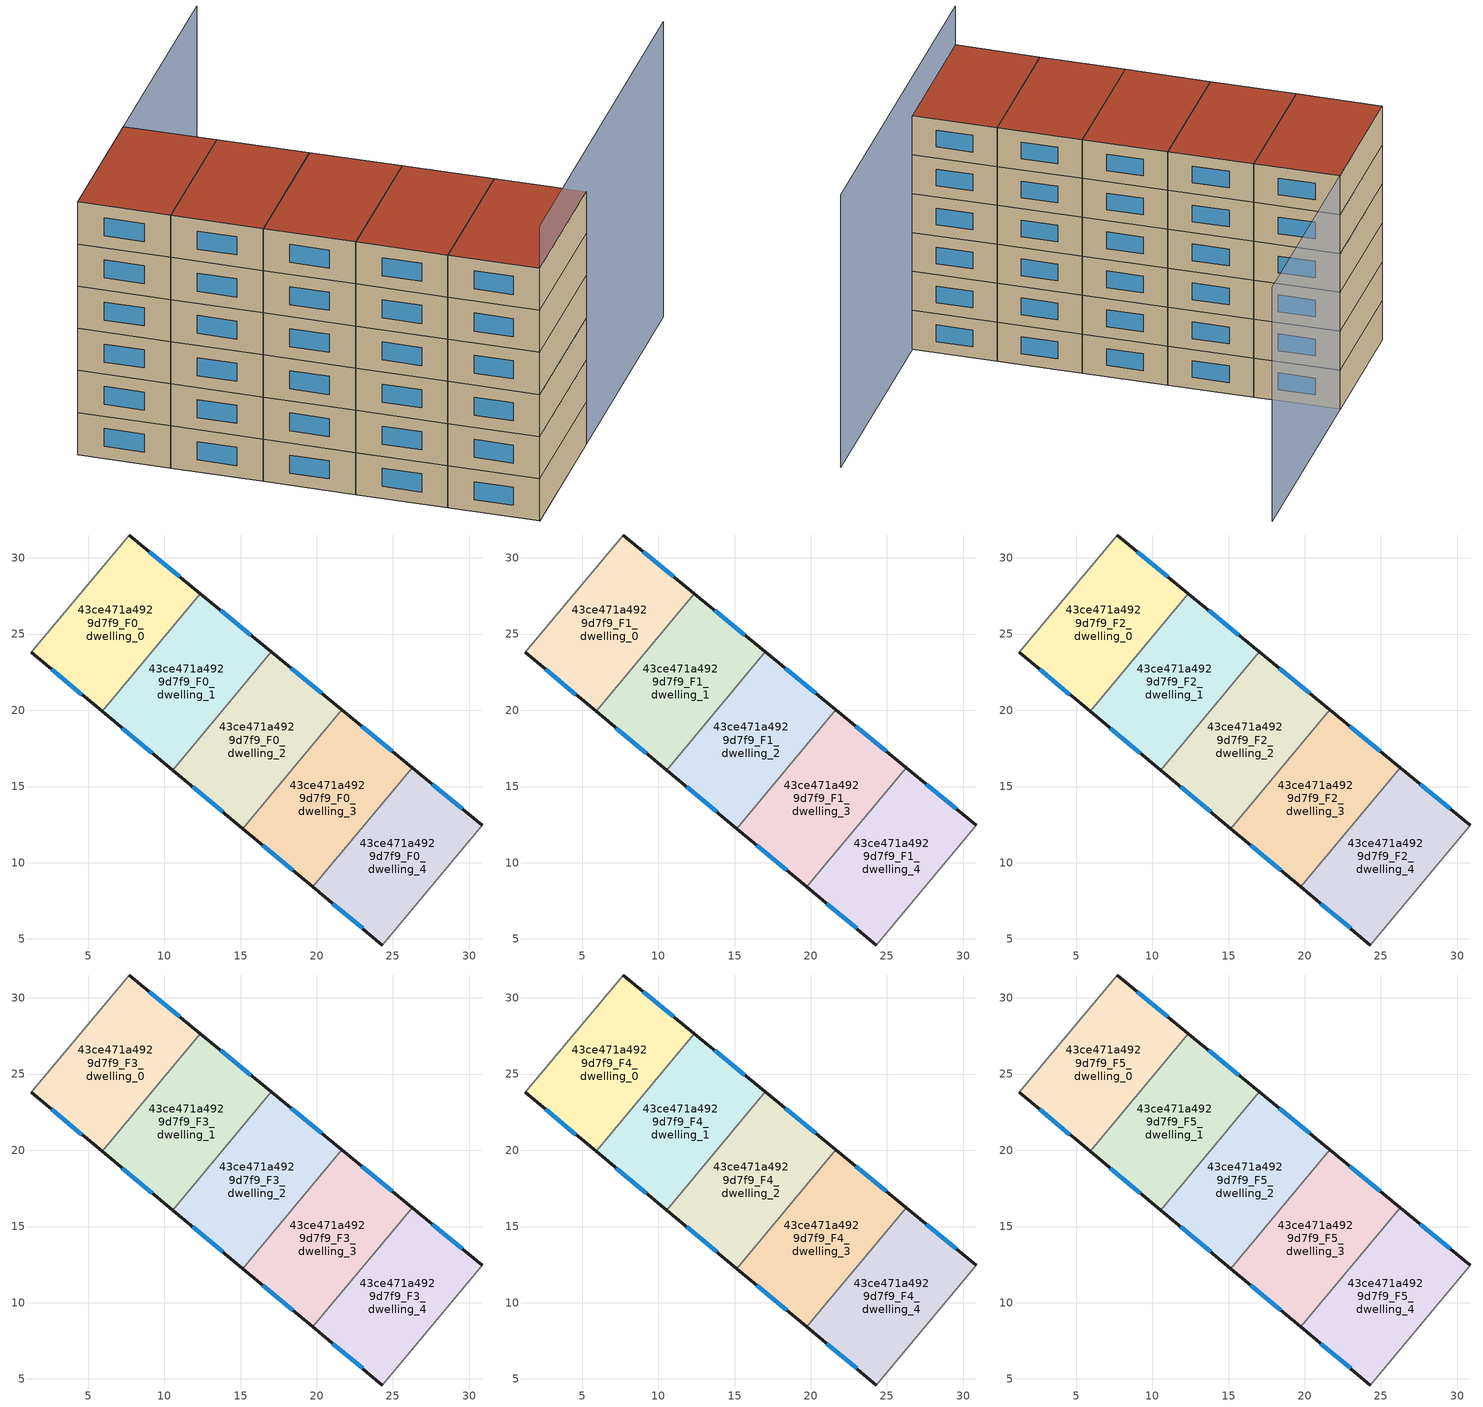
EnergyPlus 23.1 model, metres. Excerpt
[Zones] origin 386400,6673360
43ce471a4929d7f9_F0_dwelling_0
 floor ground (EU_floor_Construction): 12.36,27.66 5.91,19.92 1.27,23.79 7.69,31.5 z0
 wall outside (EU_wall_Construction): 12.36,27.66 7.69,31.5 / 1.27,23.79 5.91,19.92 z0:3
 wall adiabatic (EU_wall_Construction): 7.69,31.5 1.27,23.79 z0:3
 wall to 43ce471a4929d7f9_F0_dwelling_1 (EU_wall_Construction): 5.92,19.92 12.36,27.66 z0:3
 window (EU_Window_Construction): 11.03,28.76 9.02,30.4 / 2.6,22.69 4.59,21.03 z0.86:2.14
43ce471a4929d7f9_F0_dwelling_1
 floor ground (EU_floor_Construction): 17.01,23.84 10.54,16.07 5.91,19.92 12.36,27.66 z0
 wall outside (EU_wall_Construction): 17.01,23.84 12.36,27.66 / 5.91,19.92 10.54,16.07 z0:3
 wall to 43ce471a4929d7f9_F0_dwelling_2 (EU_wall_Construction): 10.54,16.07 17.01,23.84 z0:3
 window (EU_Window_Construction): 15.68,24.93 13.69,26.57 / 7.24,18.82 9.22,17.17 z0.86:2.14
43ce471a4929d7f9_F0_dwelling_2
 floor ground (EU_floor_Construction): 21.64,20.03 15.15,12.23 10.54,16.07 17.01,23.84 z0
 wall outside (EU_wall_Construction): 21.64,20.03 17.01,23.84 / 10.54,16.07 15.15,12.23 z0:3
 wall to 43ce471a4929d7f9_F0_dwelling_3 (EU_wall_Construction): 15.15,12.23 21.64,20.03 z0:3
 window (EU_Window_Construction): 20.32,21.12 18.33,22.75 / 11.86,14.97 13.83,13.33 z0.86:2.14
43ce471a4929d7f9_F0_dwelling_3
 floor ground (EU_floor_Construction): 26.26,16.24 19.74,8.41 15.15,12.23 21.64,20.03 z0
 wall outside (EU_wall_Construction): 26.26,16.24 21.64,20.03 / 15.15,12.23 19.74,8.41 z0:3
 wall to 43ce471a4929d7f9_F0_dwelling_4 (EU_wall_Construction): 19.74,8.41 26.26,16.24 z0:3
 window (EU_Window_Construction): 24.94,17.32 22.96,18.95 / 16.46,11.14 18.43,9.5 z0.86:2.14
43ce471a4929d7f9_F0_dwelling_4
 floor ground (EU_floor_Construction): 30.85,12.46 24.31,4.6 19.74,8.41 26.26,16.24 z0
 wall outside (EU_wall_Construction): 30.85,12.46 26.26,16.24 / 19.74,8.41 24.31,4.6 z0:3
 wall adiabatic (EU_wall_Construction): 24.31,4.6 30.85,12.46 z0:3
 window (EU_Window_Construction): 29.54,13.54 27.57,15.16 / 21.04,7.32 23,5.69 z0.86:2.14
43ce471a4929d7f9_F1_dwelling_0
 floor to 43ce471a4929d7f9_F0_dwelling_0 (EU_floor_Construction): 12.36,27.66 5.91,19.92 1.27,23.79 7.69,31.5 z3
 wall outside (EU_wall_Construction): 12.36,27.66 7.69,31.5 / 1.27,23.79 5.91,19.92 z3:6
 wall adiabatic (EU_wall_Construction): 7.69,31.5 1.27,23.79 z3:6
 wall to 43ce471a4929d7f9_F1_dwelling_1 (EU_wall_Construction): 5.92,19.92 12.36,27.66 z3:6
 window (EU_Window_Construction): 11.03,28.76 9.02,30.4 / 2.6,22.69 4.59,21.03 z3.86:5.14
43ce471a4929d7f9_F1_dwelling_1
 floor to 43ce471a4929d7f9_F0_dwelling_1 (EU_floor_Construction): 17.01,23.84 10.54,16.07 5.91,19.92 12.36,27.66 z3
 wall outside (EU_wall_Construction): 17.01,23.84 12.36,27.66 / 5.91,19.92 10.54,16.07 z3:6
 wall to 43ce471a4929d7f9_F1_dwelling_2 (EU_wall_Construction): 10.54,16.07 17.01,23.84 z3:6
 window (EU_Window_Construction): 15.68,24.93 13.69,26.57 / 7.24,18.82 9.22,17.17 z3.86:5.14
43ce471a4929d7f9_F1_dwelling_2
 floor to 43ce471a4929d7f9_F0_dwelling_2 (EU_floor_Construction): 21.64,20.03 15.15,12.23 10.54,16.07 17.01,23.84 z3
 wall outside (EU_wall_Construction): 21.64,20.03 17.01,23.84 / 10.54,16.07 15.15,12.23 z3:6
 wall to 43ce471a4929d7f9_F1_dwelling_3 (EU_wall_Construction): 15.15,12.23 21.64,20.03 z3:6
 window (EU_Window_Construction): 20.32,21.12 18.33,22.75 / 11.86,14.97 13.83,13.33 z3.86:5.14
43ce471a4929d7f9_F1_dwelling_3
 floor to 43ce471a4929d7f9_F0_dwelling_3 (EU_floor_Construction): 26.26,16.24 19.74,8.41 15.15,12.23 21.64,20.03 z3
 wall outside (EU_wall_Construction): 26.26,16.24 21.64,20.03 / 15.15,12.23 19.74,8.41 z3:6
 wall to 43ce471a4929d7f9_F1_dwelling_4 (EU_wall_Construction): 19.74,8.41 26.26,16.24 z3:6
 window (EU_Window_Construction): 24.94,17.32 22.96,18.95 / 16.46,11.14 18.43,9.5 z3.86:5.14
43ce471a4929d7f9_F1_dwelling_4
 floor to 43ce471a4929d7f9_F0_dwelling_4 (EU_floor_Construction): 30.85,12.46 24.31,4.6 19.74,8.41 26.26,16.24 z3
 wall outside (EU_wall_Construction): 30.85,12.46 26.26,16.24 / 19.74,8.41 24.31,4.6 z3:6
 wall adiabatic (EU_wall_Construction): 24.31,4.6 30.85,12.46 z3:6
 window (EU_Window_Construction): 29.54,13.54 27.57,15.16 / 21.04,7.32 23,5.69 z3.86:5.14
43ce471a4929d7f9_F2_dwelling_0
 floor to 43ce471a4929d7f9_F1_dwelling_0 (EU_floor_Construction): 12.36,27.66 5.91,19.92 1.27,23.79 7.69,31.5 z6
 wall outside (EU_wall_Construction): 12.36,27.66 7.69,31.5 / 1.27,23.79 5.91,19.92 z6:9
 wall adiabatic (EU_wall_Construction): 7.69,31.5 1.27,23.79 z6:9
 wall to 43ce471a4929d7f9_F2_dwelling_1 (EU_wall_Construction): 5.92,19.92 12.36,27.66 z6:9
 window (EU_Window_Construction): 11.03,28.76 9.02,30.4 / 2.6,22.69 4.59,21.03 z6.86:8.14
43ce471a4929d7f9_F2_dwelling_1
 floor to 43ce471a4929d7f9_F1_dwelling_1 (EU_floor_Construction): 17.01,23.84 10.54,16.07 5.91,19.92 12.36,27.66 z6
 wall outside (EU_wall_Construction): 17.01,23.84 12.36,27.66 / 5.91,19.92 10.54,16.07 z6:9
 wall to 43ce471a4929d7f9_F2_dwelling_2 (EU_wall_Construction): 10.54,16.07 17.01,23.84 z6:9
 window (EU_Window_Construction): 15.68,24.93 13.69,26.57 / 7.24,18.82 9.22,17.17 z6.86:8.14
43ce471a4929d7f9_F2_dwelling_2
 floor to 43ce471a4929d7f9_F1_dwelling_2 (EU_floor_Construction): 21.64,20.03 15.15,12.23 10.54,16.07 17.01,23.84 z6
 wall outside (EU_wall_Construction): 21.64,20.03 17.01,23.84 / 10.54,16.07 15.15,12.23 z6:9
 wall to 43ce471a4929d7f9_F2_dwelling_3 (EU_wall_Construction): 15.15,12.23 21.64,20.03 z6:9
 window (EU_Window_Construction): 20.32,21.12 18.33,22.75 / 11.86,14.97 13.83,13.33 z6.86:8.14
43ce471a4929d7f9_F2_dwelling_3
 floor to 43ce471a4929d7f9_F1_dwelling_3 (EU_floor_Construction): 26.26,16.24 19.74,8.41 15.15,12.23 21.64,20.03 z6
 wall outside (EU_wall_Construction): 26.26,16.24 21.64,20.03 / 15.15,12.23 19.74,8.41 z6:9
 wall to 43ce471a4929d7f9_F2_dwelling_4 (EU_wall_Construction): 19.74,8.41 26.26,16.24 z6:9
 window (EU_Window_Construction): 24.94,17.32 22.96,18.95 / 16.46,11.14 18.43,9.5 z6.86:8.14
43ce471a4929d7f9_F2_dwelling_4
 floor to 43ce471a4929d7f9_F1_dwelling_4 (EU_floor_Construction): 30.85,12.46 24.31,4.6 19.74,8.41 26.26,16.24 z6
 wall outside (EU_wall_Construction): 30.85,12.46 26.26,16.24 / 19.74,8.41 24.31,4.6 z6:9
 wall adiabatic (EU_wall_Construction): 24.31,4.6 30.85,12.46 z6:9
 window (EU_Window_Construction): 29.54,13.54 27.57,15.16 / 21.04,7.32 23,5.69 z6.86:8.14
43ce471a4929d7f9_F3_dwelling_0
 floor to 43ce471a4929d7f9_F2_dwelling_0 (EU_floor_Construction): 12.36,27.66 5.91,19.92 1.27,23.79 7.69,31.5 z9
 wall outside (EU_wall_Construction): 12.36,27.66 7.69,31.5 / 1.27,23.79 5.91,19.92 z9:12
 wall adiabatic (EU_wall_Construction): 7.69,31.5 1.27,23.79 z9:12
 wall to 43ce471a4929d7f9_F3_dwelling_1 (EU_wall_Construction): 5.92,19.92 12.36,27.66 z9:12
 window (EU_Window_Construction): 11.03,28.76 9.02,30.4 / 2.6,22.69 4.59,21.03 z9.86:11.14
43ce471a4929d7f9_F3_dwelling_1
 floor to 43ce471a4929d7f9_F2_dwelling_1 (EU_floor_Construction): 17.01,23.84 10.54,16.07 5.91,19.92 12.36,27.66 z9
 wall outside (EU_wall_Construction): 17.01,23.84 12.36,27.66 / 5.91,19.92 10.54,16.07 z9:12
 wall to 43ce471a4929d7f9_F3_dwelling_2 (EU_wall_Construction): 10.54,16.07 17.01,23.84 z9:12
 window (EU_Window_Construction): 15.68,24.93 13.69,26.57 / 7.24,18.82 9.22,17.17 z9.86:11.14
43ce471a4929d7f9_F3_dwelling_2
 floor to 43ce471a4929d7f9_F2_dwelling_2 (EU_floor_Construction): 21.64,20.03 15.15,12.23 10.54,16.07 17.01,23.84 z9
 wall outside (EU_wall_Construction): 21.64,20.03 17.01,23.84 / 10.54,16.07 15.15,12.23 z9:12
 wall to 43ce471a4929d7f9_F3_dwelling_3 (EU_wall_Construction): 15.15,12.23 21.64,20.03 z9:12
 window (EU_Window_Construction): 20.32,21.12 18.33,22.75 / 11.86,14.97 13.83,13.33 z9.86:11.14
43ce471a4929d7f9_F3_dwelling_3
 floor to 43ce471a4929d7f9_F2_dwelling_3 (EU_floor_Construction): 26.26,16.24 19.74,8.41 15.15,12.23 21.64,20.03 z9
 wall outside (EU_wall_Construction): 26.26,16.24 21.64,20.03 / 15.15,12.23 19.74,8.41 z9:12
 wall to 43ce471a4929d7f9_F3_dwelling_4 (EU_wall_Construction): 19.74,8.41 26.26,16.24 z9:12
 window (EU_Window_Construction): 24.94,17.32 22.96,18.95 / 16.46,11.14 18.43,9.5 z9.86:11.14
43ce471a4929d7f9_F3_dwelling_4
 floor to 43ce471a4929d7f9_F2_dwelling_4 (EU_floor_Construction): 30.85,12.46 24.31,4.6 19.74,8.41 26.26,16.24 z9
 wall outside (EU_wall_Construction): 30.85,12.46 26.26,16.24 / 19.74,8.41 24.31,4.6 z9:12
 wall adiabatic (EU_wall_Construction): 24.31,4.6 30.85,12.46 z9:12
 window (EU_Window_Construction): 29.54,13.54 27.57,15.16 / 21.04,7.32 23,5.69 z9.86:11.14
43ce471a4929d7f9_F4_dwelling_0
 floor to 43ce471a4929d7f9_F3_dwelling_0 (EU_floor_Construction): 12.36,27.66 5.91,19.92 1.27,23.79 7.69,31.5 z12
 wall outside (EU_wall_Construction): 12.36,27.66 7.69,31.5 / 1.27,23.79 5.91,19.92 z12:15
 wall adiabatic (EU_wall_Construction): 7.69,31.5 1.27,23.79 z12:15
 wall to 43ce471a4929d7f9_F4_dwelling_1 (EU_wall_Construction): 5.92,19.92 12.36,27.66 z12:15
 window (EU_Window_Construction): 11.03,28.76 9.02,30.4 / 2.6,22.69 4.59,21.03 z12.86:14.14
43ce471a4929d7f9_F4_dwelling_1
 floor to 43ce471a4929d7f9_F3_dwelling_1 (EU_floor_Construction): 17.01,23.84 10.54,16.07 5.91,19.92 12.36,27.66 z12
 wall outside (EU_wall_Construction): 17.01,23.84 12.36,27.66 / 5.91,19.92 10.54,16.07 z12:15
 wall to 43ce471a4929d7f9_F4_dwelling_2 (EU_wall_Construction): 10.54,16.07 17.01,23.84 z12:15
 window (EU_Window_Construction): 15.68,24.93 13.69,26.57 / 7.24,18.82 9.22,17.17 z12.86:14.14
43ce471a4929d7f9_F4_dwelling_2
 floor to 43ce471a4929d7f9_F3_dwelling_2 (EU_floor_Construction): 21.64,20.03 15.15,12.23 10.54,16.07 17.01,23.84 z12
 wall outside (EU_wall_Construction): 21.64,20.03 17.01,23.84 / 10.54,16.07 15.15,12.23 z12:15
 wall to 43ce471a4929d7f9_F4_dwelling_3 (EU_wall_Construction): 15.15,12.23 21.64,20.03 z12:15
 window (EU_Window_Construction): 20.32,21.12 18.33,22.75 / 11.86,14.97 13.83,13.33 z12.86:14.14
43ce471a4929d7f9_F4_dwelling_3
 floor to 43ce471a4929d7f9_F3_dwelling_3 (EU_floor_Construction): 26.26,16.24 19.74,8.41 15.15,12.23 21.64,20.03 z12
 wall outside (EU_wall_Construction): 26.26,16.24 21.64,20.03 / 15.15,12.23 19.74,8.41 z12:15
 wall to 43ce471a4929d7f9_F4_dwelling_4 (EU_wall_Construction): 19.74,8.41 26.26,16.24 z12:15
 window (EU_Window_Construction): 24.94,17.32 22.96,18.95 / 16.46,11.14 18.43,9.5 z12.86:14.14
43ce471a4929d7f9_F4_dwelling_4
 floor to 43ce471a4929d7f9_F3_dwelling_4 (EU_floor_Construction): 30.85,12.46 24.31,4.6 19.74,8.41 26.26,16.24 z12
 wall outside (EU_wall_Construction): 30.85,12.46 26.26,16.24 / 19.74,8.41 24.31,4.6 z12:15
 wall adiabatic (EU_wall_Construction): 24.31,4.6 30.85,12.46 z12:15
 window (EU_Window_Construction): 29.54,13.54 27.57,15.16 / 21.04,7.32 23,5.69 z12.86:14.14
43ce471a4929d7f9_F5_dwelling_0
 floor to 43ce471a4929d7f9_F4_dwelling_0 (EU_floor_Construction): 12.36,27.66 5.91,19.92 1.27,23.79 7.69,31.5 z15
 wall outside (EU_wall_Construction): 12.36,27.66 7.69,31.5 / 1.27,23.79 5.91,19.92 z15:18
 wall adiabatic (EU_wall_Construction): 7.69,31.5 1.27,23.79 z15:18
 wall to 43ce471a4929d7f9_F5_dwelling_1 (EU_wall_Construction): 5.92,19.92 12.36,27.66 z15:18
 window (EU_Window_Construction): 11.03,28.76 9.02,30.4 / 2.6,22.69 4.59,21.03 z15.86:17.14
 roof outside (EU_roof_Construction): 5.91,19.92 12.36,27.66 7.69,31.5 1.27,23.79 z18
43ce471a4929d7f9_F5_dwelling_1
 floor to 43ce471a4929d7f9_F4_dwelling_1 (EU_floor_Construction): 17.01,23.84 10.54,16.07 5.91,19.92 12.36,27.66 z15
 wall outside (EU_wall_Construction): 17.01,23.84 12.36,27.66 / 5.91,19.92 10.54,16.07 z15:18
 wall to 43ce471a4929d7f9_F5_dwelling_2 (EU_wall_Construction): 10.54,16.07 17.01,23.84 z15:18
 window (EU_Window_Construction): 15.68,24.93 13.69,26.57 / 7.24,18.82 9.22,17.17 z15.86:17.14
 roof outside (EU_roof_Construction): 10.54,16.07 17.01,23.84 12.36,27.66 5.91,19.92 z18
43ce471a4929d7f9_F5_dwelling_2
 floor to 43ce471a4929d7f9_F4_dwelling_2 (EU_floor_Construction): 21.64,20.03 15.15,12.23 10.54,16.07 17.01,23.84 z15
 wall outside (EU_wall_Construction): 21.64,20.03 17.01,23.84 / 10.54,16.07 15.15,12.23 z15:18
 wall to 43ce471a4929d7f9_F5_dwelling_3 (EU_wall_Construction): 15.15,12.23 21.64,20.03 z15:18
 window (EU_Window_Construction): 20.32,21.12 18.33,22.75 / 11.86,14.97 13.83,13.33 z15.86:17.14
 roof outside (EU_roof_Construction): 15.15,12.23 21.64,20.03 17.01,23.84 10.54,16.07 z18
43ce471a4929d7f9_F5_dwelling_3
 floor to 43ce471a4929d7f9_F4_dwelling_3 (EU_floor_Construction): 26.26,16.24 19.74,8.41 15.15,12.23 21.64,20.03 z15
 wall outside (EU_wall_Construction): 26.26,16.24 21.64,20.03 / 15.15,12.23 19.74,8.41 z15:18
 wall to 43ce471a4929d7f9_F5_dwelling_4 (EU_wall_Construction): 19.74,8.41 26.26,16.24 z15:18
 window (EU_Window_Construction): 24.94,17.32 22.96,18.95 / 16.46,11.14 18.43,9.5 z15.86:17.14
 roof outside (EU_roof_Construction): 19.74,8.41 26.26,16.24 21.64,20.03 15.15,12.23 z18
43ce471a4929d7f9_F5_dwelling_4
 floor to 43ce471a4929d7f9_F4_dwelling_4 (EU_floor_Construction): 30.85,12.46 24.31,4.6 19.74,8.41 26.26,16.24 z15
 wall outside (EU_wall_Construction): 30.85,12.46 26.26,16.24 / 19.74,8.41 24.31,4.6 z15:18
 wall adiabatic (EU_wall_Construction): 24.31,4.6 30.85,12.46 z15:18
 window (EU_Window_Construction): 29.54,13.54 27.57,15.16 / 21.04,7.32 23,5.69 z15.86:17.14
 roof outside (EU_roof_Construction): 24.31,4.6 30.85,12.46 26.26,16.24 19.74,8.41 z18
shading: 24.31,4.6 41.75,25.56 z0:21; 18.03,43.91 1.27,23.79 z0:18
[Building]
EU S2 Campaign: North Axis=0; Terrain=City; Solar Distribution=FullExterior
[Site:Location]
Helsinki-Vantaa.AP: Latitude=60.317; Longitude=24.963; Time Zone=2; Elevation=54.6
[SizingPeriod:WeatherFileDays]
AnnualSizingPeriod: Begin Month=1; Begin Day of Month=1; End Month=12; End Day of Month=31; Day of Week for Start Day=Monday; Use Weather File Daylight Saving Period=No; Use Weather File Rain and Snow Indicators=No
[MATERIAL]
EU_InternalMass_Material: Roughness=MediumRough; Thickness=0.1; Conductivity=1; Density=1800; Specific Heat=900; Thermal Absorptance=0.9; Solar Absorptance=0.7; Visible Absorptance=0.7
[MATERIAL:NOMASS] Roughness=MediumRough; Thermal Absorptance=0.9; Solar Absorptance=0.7; Visible Absorptance=0.7
Name | Thermal Resistance
EU_wall_NoMass | 1.10183
EU_roof_NoMass; EU_floor_NoMass | 1.70606
[WINDOWMATERIAL:SIMPLEGLAZINGSYSTEM]
EU_Window_SimpleGlazing: UFactor=3.11035; Solar Heat Gain Coefficient=0.8; Visible Transmittance=0.8
[CONSTRUCTION]
EU_wall_Construction: EU_wall_NoMass
EU_roof_Construction: EU_roof_NoMass
EU_floor_Construction: EU_floor_NoMass
EU_Window_Construction: EU_Window_SimpleGlazing
EU_InternalMass_Construction: EU_InternalMass_Material
[ZONE] Type=1; Multiplier=1; Ceiling Height=autocalculate; Floor Area=autocalculate; Part of Total Floor Area=Yes
Name | Volume
43ce471a4929d7f9_F0_dwelling_0; 43ce471a4929d7f9_F1_dwelling_0; 43ce471a4929d7f9_F2_dwelling_0; 43ce471a4929d7f9_F3_dwelling_0; 43ce471a4929d7f9_F4_dwelling_0; 43ce471a4929d7f9_F5_dwelling_0 | 182.197
43ce471a4929d7f9_F0_dwelling_1; 43ce471a4929d7f9_F1_dwelling_1; 43ce471a4929d7f9_F2_dwelling_1; 43ce471a4929d7f9_F3_dwelling_1; 43ce471a4929d7f9_F4_dwelling_1; 43ce471a4929d7f9_F5_dwelling_1 | 182.227
43ce471a4929d7f9_F0_dwelling_2 | 182.229
43ce471a4929d7f9_F1_dwelling_2; 43ce471a4929d7f9_F2_dwelling_2; 43ce471a4929d7f9_F3_dwelling_2; 43ce471a4929d7f9_F4_dwelling_2; 43ce471a4929d7f9_F5_dwelling_2 | 182.228
43ce471a4929d7f9_F0_dwelling_3 | 182.207
43ce471a4929d7f9_F1_dwelling_3; 43ce471a4929d7f9_F2_dwelling_3; 43ce471a4929d7f9_F3_dwelling_3; 43ce471a4929d7f9_F4_dwelling_3; 43ce471a4929d7f9_F5_dwelling_3 | 182.206
43ce471a4929d7f9_F0_dwelling_4; 43ce471a4929d7f9_F1_dwelling_4; 43ce471a4929d7f9_F2_dwelling_4; 43ce471a4929d7f9_F3_dwelling_4; 43ce471a4929d7f9_F4_dwelling_4; 43ce471a4929d7f9_F5_dwelling_4 | 182.223
[INTERNALMASS] Construction=EU_InternalMass_Construction
Name | Zone or ZoneList | Surface Area
43ce471a4929d7f9_F0_dwelling_0_EU_InternalMass | 43ce471a4929d7f9_F0_dwelling_0 | 60.7323
43ce471a4929d7f9_F0_dwelling_1_EU_InternalMass | 43ce471a4929d7f9_F0_dwelling_1 | 60.7423
43ce471a4929d7f9_F0_dwelling_2_EU_InternalMass | 43ce471a4929d7f9_F0_dwelling_2 | 60.7428
43ce471a4929d7f9_F0_dwelling_3_EU_InternalMass | 43ce471a4929d7f9_F0_dwelling_3 | 60.7357
43ce471a4929d7f9_F0_dwelling_4_EU_InternalMass | 43ce471a4929d7f9_F0_dwelling_4 | 60.7411
43ce471a4929d7f9_F1_dwelling_0_EU_InternalMass | 43ce471a4929d7f9_F1_dwelling_0 | 60.7323
43ce471a4929d7f9_F1_dwelling_1_EU_InternalMass | 43ce471a4929d7f9_F1_dwelling_1 | 60.7423
43ce471a4929d7f9_F1_dwelling_2_EU_InternalMass | 43ce471a4929d7f9_F1_dwelling_2 | 60.7428
43ce471a4929d7f9_F1_dwelling_3_EU_InternalMass | 43ce471a4929d7f9_F1_dwelling_3 | 60.7357
43ce471a4929d7f9_F1_dwelling_4_EU_InternalMass | 43ce471a4929d7f9_F1_dwelling_4 | 60.7411
43ce471a4929d7f9_F2_dwelling_0_EU_InternalMass | 43ce471a4929d7f9_F2_dwelling_0 | 60.7323
43ce471a4929d7f9_F2_dwelling_1_EU_InternalMass | 43ce471a4929d7f9_F2_dwelling_1 | 60.7423
43ce471a4929d7f9_F2_dwelling_2_EU_InternalMass | 43ce471a4929d7f9_F2_dwelling_2 | 60.7428
43ce471a4929d7f9_F2_dwelling_3_EU_InternalMass | 43ce471a4929d7f9_F2_dwelling_3 | 60.7357
43ce471a4929d7f9_F2_dwelling_4_EU_InternalMass | 43ce471a4929d7f9_F2_dwelling_4 | 60.7411
43ce471a4929d7f9_F3_dwelling_0_EU_InternalMass | 43ce471a4929d7f9_F3_dwelling_0 | 60.7323
43ce471a4929d7f9_F3_dwelling_1_EU_InternalMass | 43ce471a4929d7f9_F3_dwelling_1 | 60.7423
43ce471a4929d7f9_F3_dwelling_2_EU_InternalMass | 43ce471a4929d7f9_F3_dwelling_2 | 60.7428
43ce471a4929d7f9_F3_dwelling_3_EU_InternalMass | 43ce471a4929d7f9_F3_dwelling_3 | 60.7357
43ce471a4929d7f9_F3_dwelling_4_EU_InternalMass | 43ce471a4929d7f9_F3_dwelling_4 | 60.7411
43ce471a4929d7f9_F4_dwelling_0_EU_InternalMass | 43ce471a4929d7f9_F4_dwelling_0 | 60.7323
43ce471a4929d7f9_F4_dwelling_1_EU_InternalMass | 43ce471a4929d7f9_F4_dwelling_1 | 60.7423
43ce471a4929d7f9_F4_dwelling_2_EU_InternalMass | 43ce471a4929d7f9_F4_dwelling_2 | 60.7428
43ce471a4929d7f9_F4_dwelling_3_EU_InternalMass | 43ce471a4929d7f9_F4_dwelling_3 | 60.7357
43ce471a4929d7f9_F4_dwelling_4_EU_InternalMass | 43ce471a4929d7f9_F4_dwelling_4 | 60.7411
43ce471a4929d7f9_F5_dwelling_0_EU_InternalMass | 43ce471a4929d7f9_F5_dwelling_0 | 60.7323
43ce471a4929d7f9_F5_dwelling_1_EU_InternalMass | 43ce471a4929d7f9_F5_dwelling_1 | 60.7423
43ce471a4929d7f9_F5_dwelling_2_EU_InternalMass | 43ce471a4929d7f9_F5_dwelling_2 | 60.7428
43ce471a4929d7f9_F5_dwelling_3_EU_InternalMass | 43ce471a4929d7f9_F5_dwelling_3 | 60.7357
43ce471a4929d7f9_F5_dwelling_4_EU_InternalMass | 43ce471a4929d7f9_F5_dwelling_4 | 60.7411
[OTHEREQUIPMENT] Fuel Type=Electricity; Design Level Calculation Method=Watts/Area; Power per Zone Floor Area=1; Fraction Latent=0; Fraction Radiant=0; Fraction Lost=0; Carbon Dioxide Generation Rate=0; EndUse Subcategory=EU_Step8_InternalGains
Name | Zone or ZoneList or Space or SpaceList | Schedule
EU_Step8_InternalGain_43ce471a4929d7f9_F0_dwelling_0_f000 | 43ce471a4929d7f9_F0_dwelling_0 | EU_Step8_GainSchedule_43ce471a4929d7f9_F0_dwelling_0_f000
EU_Step8_InternalGain_43ce471a4929d7f9_F0_dwelling_1_f000 | 43ce471a4929d7f9_F0_dwelling_1 | EU_Step8_GainSchedule_43ce471a4929d7f9_F0_dwelling_1_f000
EU_Step8_InternalGain_43ce471a4929d7f9_F0_dwelling_2_f000 | 43ce471a4929d7f9_F0_dwelling_2 | EU_Step8_GainSchedule_43ce471a4929d7f9_F0_dwelling_2_f000
EU_Step8_InternalGain_43ce471a4929d7f9_F0_dwelling_3_f000 | 43ce471a4929d7f9_F0_dwelling_3 | EU_Step8_GainSchedule_43ce471a4929d7f9_F0_dwelling_3_f000
EU_Step8_InternalGain_43ce471a4929d7f9_F0_dwelling_4_f000 | 43ce471a4929d7f9_F0_dwelling_4 | EU_Step8_GainSchedule_43ce471a4929d7f9_F0_dwelling_4_f000
EU_Step8_InternalGain_43ce471a4929d7f9_F1_dwelling_0_f000 | 43ce471a4929d7f9_F1_dwelling_0 | EU_Step8_GainSchedule_43ce471a4929d7f9_F1_dwelling_0_f000
EU_Step8_InternalGain_43ce471a4929d7f9_F1_dwelling_1_f000 | 43ce471a4929d7f9_F1_dwelling_1 | EU_Step8_GainSchedule_43ce471a4929d7f9_F1_dwelling_1_f000
EU_Step8_InternalGain_43ce471a4929d7f9_F1_dwelling_2_f000 | 43ce471a4929d7f9_F1_dwelling_2 | EU_Step8_GainSchedule_43ce471a4929d7f9_F1_dwelling_2_f000
EU_Step8_InternalGain_43ce471a4929d7f9_F1_dwelling_3_f000 | 43ce471a4929d7f9_F1_dwelling_3 | EU_Step8_GainSchedule_43ce471a4929d7f9_F1_dwelling_3_f000
EU_Step8_InternalGain_43ce471a4929d7f9_F1_dwelling_4_f000 | 43ce471a4929d7f9_F1_dwelling_4 | EU_Step8_GainSchedule_43ce471a4929d7f9_F1_dwelling_4_f000
EU_Step8_InternalGain_43ce471a4929d7f9_F2_dwelling_0_f000 | 43ce471a4929d7f9_F2_dwelling_0 | EU_Step8_GainSchedule_43ce471a4929d7f9_F2_dwelling_0_f000
EU_Step8_InternalGain_43ce471a4929d7f9_F2_dwelling_1_f000 | 43ce471a4929d7f9_F2_dwelling_1 | EU_Step8_GainSchedule_43ce471a4929d7f9_F2_dwelling_1_f000
EU_Step8_InternalGain_43ce471a4929d7f9_F2_dwelling_2_f000 | 43ce471a4929d7f9_F2_dwelling_2 | EU_Step8_GainSchedule_43ce471a4929d7f9_F2_dwelling_2_f000
EU_Step8_InternalGain_43ce471a4929d7f9_F2_dwelling_3_f000 | 43ce471a4929d7f9_F2_dwelling_3 | EU_Step8_GainSchedule_43ce471a4929d7f9_F2_dwelling_3_f000
EU_Step8_InternalGain_43ce471a4929d7f9_F2_dwelling_4_f000 | 43ce471a4929d7f9_F2_dwelling_4 | EU_Step8_GainSchedule_43ce471a4929d7f9_F2_dwelling_4_f000
EU_Step8_InternalGain_43ce471a4929d7f9_F3_dwelling_0_f000 | 43ce471a4929d7f9_F3_dwelling_0 | EU_Step8_GainSchedule_43ce471a4929d7f9_F3_dwelling_0_f000
EU_Step8_InternalGain_43ce471a4929d7f9_F3_dwelling_1_f000 | 43ce471a4929d7f9_F3_dwelling_1 | EU_Step8_GainSchedule_43ce471a4929d7f9_F3_dwelling_1_f000
EU_Step8_InternalGain_43ce471a4929d7f9_F3_dwelling_2_f000 | 43ce471a4929d7f9_F3_dwelling_2 | EU_Step8_GainSchedule_43ce471a4929d7f9_F3_dwelling_2_f000
EU_Step8_InternalGain_43ce471a4929d7f9_F3_dwelling_3_f000 | 43ce471a4929d7f9_F3_dwelling_3 | EU_Step8_GainSchedule_43ce471a4929d7f9_F3_dwelling_3_f000
EU_Step8_InternalGain_43ce471a4929d7f9_F3_dwelling_4_f000 | 43ce471a4929d7f9_F3_dwelling_4 | EU_Step8_GainSchedule_43ce471a4929d7f9_F3_dwelling_4_f000
EU_Step8_InternalGain_43ce471a4929d7f9_F4_dwelling_0_f000 | 43ce471a4929d7f9_F4_dwelling_0 | EU_Step8_GainSchedule_43ce471a4929d7f9_F4_dwelling_0_f000
EU_Step8_InternalGain_43ce471a4929d7f9_F4_dwelling_1_f000 | 43ce471a4929d7f9_F4_dwelling_1 | EU_Step8_GainSchedule_43ce471a4929d7f9_F4_dwelling_1_f000
EU_Step8_InternalGain_43ce471a4929d7f9_F4_dwelling_2_f000 | 43ce471a4929d7f9_F4_dwelling_2 | EU_Step8_GainSchedule_43ce471a4929d7f9_F4_dwelling_2_f000
EU_Step8_InternalGain_43ce471a4929d7f9_F4_dwelling_3_f000 | 43ce471a4929d7f9_F4_dwelling_3 | EU_Step8_GainSchedule_43ce471a4929d7f9_F4_dwelling_3_f000
EU_Step8_InternalGain_43ce471a4929d7f9_F4_dwelling_4_f000 | 43ce471a4929d7f9_F4_dwelling_4 | EU_Step8_GainSchedule_43ce471a4929d7f9_F4_dwelling_4_f000
EU_Step8_InternalGain_43ce471a4929d7f9_F5_dwelling_0_f000 | 43ce471a4929d7f9_F5_dwelling_0 | EU_Step8_GainSchedule_43ce471a4929d7f9_F5_dwelling_0_f000
EU_Step8_InternalGain_43ce471a4929d7f9_F5_dwelling_1_f000 | 43ce471a4929d7f9_F5_dwelling_1 | EU_Step8_GainSchedule_43ce471a4929d7f9_F5_dwelling_1_f000
EU_Step8_InternalGain_43ce471a4929d7f9_F5_dwelling_2_f000 | 43ce471a4929d7f9_F5_dwelling_2 | EU_Step8_GainSchedule_43ce471a4929d7f9_F5_dwelling_2_f000
EU_Step8_InternalGain_43ce471a4929d7f9_F5_dwelling_3_f000 | 43ce471a4929d7f9_F5_dwelling_3 | EU_Step8_GainSchedule_43ce471a4929d7f9_F5_dwelling_3_f000
EU_Step8_InternalGain_43ce471a4929d7f9_F5_dwelling_4_f000 | 43ce471a4929d7f9_F5_dwelling_4 | EU_Step8_GainSchedule_43ce471a4929d7f9_F5_dwelling_4_f000
[ZONEVENTILATION:DESIGNFLOWRATE] Schedule=EU_AlwaysOn; Design Flow Rate Calculation Method=AirChanges/Hour; Air Changes per Hour=0.756316; Ventilation Type=Natural; Fan Pressure Rise=0; Fan Total Efficiency=1; Constant Term Coefficient=1; Temperature Term Coefficient=0; Velocity Term Coefficient=0; Velocity Squared Term Coefficient=0; Minimum Indoor Temperature=-100; Maximum Indoor Temperature=100; Delta Temperature=-100; Minimum Outdoor Temperature=-100; Maximum Outdoor Temperature=100; Maximum Wind Speed=40
Name | Zone or ZoneList or Space or SpaceList
EU_ConstantAir_43ce471a4929d7f9_F0_dwelling_0 | 43ce471a4929d7f9_F0_dwelling_0
EU_ConstantAir_43ce471a4929d7f9_F0_dwelling_1 | 43ce471a4929d7f9_F0_dwelling_1
EU_ConstantAir_43ce471a4929d7f9_F0_dwelling_2 | 43ce471a4929d7f9_F0_dwelling_2
EU_ConstantAir_43ce471a4929d7f9_F0_dwelling_3 | 43ce471a4929d7f9_F0_dwelling_3
EU_ConstantAir_43ce471a4929d7f9_F0_dwelling_4 | 43ce471a4929d7f9_F0_dwelling_4
EU_ConstantAir_43ce471a4929d7f9_F1_dwelling_0 | 43ce471a4929d7f9_F1_dwelling_0
EU_ConstantAir_43ce471a4929d7f9_F1_dwelling_1 | 43ce471a4929d7f9_F1_dwelling_1
EU_ConstantAir_43ce471a4929d7f9_F1_dwelling_2 | 43ce471a4929d7f9_F1_dwelling_2
EU_ConstantAir_43ce471a4929d7f9_F1_dwelling_3 | 43ce471a4929d7f9_F1_dwelling_3
EU_ConstantAir_43ce471a4929d7f9_F1_dwelling_4 | 43ce471a4929d7f9_F1_dwelling_4
EU_ConstantAir_43ce471a4929d7f9_F2_dwelling_0 | 43ce471a4929d7f9_F2_dwelling_0
EU_ConstantAir_43ce471a4929d7f9_F2_dwelling_1 | 43ce471a4929d7f9_F2_dwelling_1
EU_ConstantAir_43ce471a4929d7f9_F2_dwelling_2 | 43ce471a4929d7f9_F2_dwelling_2
EU_ConstantAir_43ce471a4929d7f9_F2_dwelling_3 | 43ce471a4929d7f9_F2_dwelling_3
EU_ConstantAir_43ce471a4929d7f9_F2_dwelling_4 | 43ce471a4929d7f9_F2_dwelling_4
EU_ConstantAir_43ce471a4929d7f9_F3_dwelling_0 | 43ce471a4929d7f9_F3_dwelling_0
EU_ConstantAir_43ce471a4929d7f9_F3_dwelling_1 | 43ce471a4929d7f9_F3_dwelling_1
EU_ConstantAir_43ce471a4929d7f9_F3_dwelling_2 | 43ce471a4929d7f9_F3_dwelling_2
EU_ConstantAir_43ce471a4929d7f9_F3_dwelling_3 | 43ce471a4929d7f9_F3_dwelling_3
EU_ConstantAir_43ce471a4929d7f9_F3_dwelling_4 | 43ce471a4929d7f9_F3_dwelling_4
EU_ConstantAir_43ce471a4929d7f9_F4_dwelling_0 | 43ce471a4929d7f9_F4_dwelling_0
EU_ConstantAir_43ce471a4929d7f9_F4_dwelling_1 | 43ce471a4929d7f9_F4_dwelling_1
EU_ConstantAir_43ce471a4929d7f9_F4_dwelling_2 | 43ce471a4929d7f9_F4_dwelling_2
EU_ConstantAir_43ce471a4929d7f9_F4_dwelling_3 | 43ce471a4929d7f9_F4_dwelling_3
EU_ConstantAir_43ce471a4929d7f9_F4_dwelling_4 | 43ce471a4929d7f9_F4_dwelling_4
EU_ConstantAir_43ce471a4929d7f9_F5_dwelling_0 | 43ce471a4929d7f9_F5_dwelling_0
EU_ConstantAir_43ce471a4929d7f9_F5_dwelling_1 | 43ce471a4929d7f9_F5_dwelling_1
EU_ConstantAir_43ce471a4929d7f9_F5_dwelling_2 | 43ce471a4929d7f9_F5_dwelling_2
EU_ConstantAir_43ce471a4929d7f9_F5_dwelling_3 | 43ce471a4929d7f9_F5_dwelling_3
EU_ConstantAir_43ce471a4929d7f9_F5_dwelling_4 | 43ce471a4929d7f9_F5_dwelling_4
[HVACTEMPLATE:THERMOSTAT] Constant Heating Setpoint=20; Constant Cooling Setpoint=50
EU_HeatOnly_43ce471a4929d7f9_F0_dwelling_0; EU_HeatOnly_43ce471a4929d7f9_F0_dwelling_1; EU_HeatOnly_43ce471a4929d7f9_F0_dwelling_2; EU_HeatOnly_43ce471a4929d7f9_F0_dwelling_3; EU_HeatOnly_43ce471a4929d7f9_F0_dwelling_4; EU_HeatOnly_43ce471a4929d7f9_F1_dwelling_0; EU_HeatOnly_43ce471a4929d7f9_F1_dwelling_1; EU_HeatOnly_43ce471a4929d7f9_F1_dwelling_2; EU_HeatOnly_43ce471a4929d7f9_F1_dwelling_3; EU_HeatOnly_43ce471a4929d7f9_F1_dwelling_4; EU_HeatOnly_43ce471a4929d7f9_F2_dwelling_0; EU_HeatOnly_43ce471a4929d7f9_F2_dwelling_1; EU_HeatOnly_43ce471a4929d7f9_F2_dwelling_2; EU_HeatOnly_43ce471a4929d7f9_F2_dwelling_3; EU_HeatOnly_43ce471a4929d7f9_F2_dwelling_4; EU_HeatOnly_43ce471a4929d7f9_F3_dwelling_0; EU_HeatOnly_43ce471a4929d7f9_F3_dwelling_1; EU_HeatOnly_43ce471a4929d7f9_F3_dwelling_2; EU_HeatOnly_43ce471a4929d7f9_F3_dwelling_3; EU_HeatOnly_43ce471a4929d7f9_F3_dwelling_4; EU_HeatOnly_43ce471a4929d7f9_F4_dwelling_0; EU_HeatOnly_43ce471a4929d7f9_F4_dwelling_1; EU_HeatOnly_43ce471a4929d7f9_F4_dwelling_2; EU_HeatOnly_43ce471a4929d7f9_F4_dwelling_3; EU_HeatOnly_43ce471a4929d7f9_F4_dwelling_4; EU_HeatOnly_43ce471a4929d7f9_F5_dwelling_0; EU_HeatOnly_43ce471a4929d7f9_F5_dwelling_1; EU_HeatOnly_43ce471a4929d7f9_F5_dwelling_2; EU_HeatOnly_43ce471a4929d7f9_F5_dwelling_3; EU_HeatOnly_43ce471a4929d7f9_F5_dwelling_4
[HVACTEMPLATE:ZONE:IDEALLOADSAIRSYSTEM] System Availability Schedule=EU_AlwaysOn; Maximum Heating Supply Air Temperature=50; Minimum Cooling Supply Air Temperature=13; Maximum Heating Supply Air Humidity Ratio=0.0156; Minimum Cooling Supply Air Humidity Ratio=0.0077; Heating Limit=NoLimit; Cooling Limit=NoLimit; Heating Availability Schedule=EU_AlwaysOn; Cooling Availability Schedule=EU_CoolingOff; Dehumidification Control Type=ConstantSensibleHeatRatio; Cooling Sensible Heat Ratio=0.7; Dehumidification Setpoint=60; Humidification Control Type=None; Humidification Setpoint=30; Outdoor Air Method=None; Outdoor Air Flow Rate per Person=0.00944; Outdoor Air Flow Rate per Zone Floor Area=0; Outdoor Air Flow Rate per Zone=0; Demand Controlled Ventilation Type=None; Outdoor Air Economizer Type=NoEconomizer; Heat Recovery Type=None; Sensible Heat Recovery Effectiveness=0.7; Latent Heat Recovery Effectiveness=0.65
Name | Template Thermostat
43ce471a4929d7f9_F0_dwelling_0 | EU_HeatOnly_43ce471a4929d7f9_F0_dwelling_0
43ce471a4929d7f9_F0_dwelling_1 | EU_HeatOnly_43ce471a4929d7f9_F0_dwelling_1
43ce471a4929d7f9_F0_dwelling_2 | EU_HeatOnly_43ce471a4929d7f9_F0_dwelling_2
43ce471a4929d7f9_F0_dwelling_3 | EU_HeatOnly_43ce471a4929d7f9_F0_dwelling_3
43ce471a4929d7f9_F0_dwelling_4 | EU_HeatOnly_43ce471a4929d7f9_F0_dwelling_4
43ce471a4929d7f9_F1_dwelling_0 | EU_HeatOnly_43ce471a4929d7f9_F1_dwelling_0
43ce471a4929d7f9_F1_dwelling_1 | EU_HeatOnly_43ce471a4929d7f9_F1_dwelling_1
43ce471a4929d7f9_F1_dwelling_2 | EU_HeatOnly_43ce471a4929d7f9_F1_dwelling_2
43ce471a4929d7f9_F1_dwelling_3 | EU_HeatOnly_43ce471a4929d7f9_F1_dwelling_3
43ce471a4929d7f9_F1_dwelling_4 | EU_HeatOnly_43ce471a4929d7f9_F1_dwelling_4
43ce471a4929d7f9_F2_dwelling_0 | EU_HeatOnly_43ce471a4929d7f9_F2_dwelling_0
43ce471a4929d7f9_F2_dwelling_1 | EU_HeatOnly_43ce471a4929d7f9_F2_dwelling_1
43ce471a4929d7f9_F2_dwelling_2 | EU_HeatOnly_43ce471a4929d7f9_F2_dwelling_2
43ce471a4929d7f9_F2_dwelling_3 | EU_HeatOnly_43ce471a4929d7f9_F2_dwelling_3
43ce471a4929d7f9_F2_dwelling_4 | EU_HeatOnly_43ce471a4929d7f9_F2_dwelling_4
43ce471a4929d7f9_F3_dwelling_0 | EU_HeatOnly_43ce471a4929d7f9_F3_dwelling_0
43ce471a4929d7f9_F3_dwelling_1 | EU_HeatOnly_43ce471a4929d7f9_F3_dwelling_1
43ce471a4929d7f9_F3_dwelling_2 | EU_HeatOnly_43ce471a4929d7f9_F3_dwelling_2
43ce471a4929d7f9_F3_dwelling_3 | EU_HeatOnly_43ce471a4929d7f9_F3_dwelling_3
43ce471a4929d7f9_F3_dwelling_4 | EU_HeatOnly_43ce471a4929d7f9_F3_dwelling_4
43ce471a4929d7f9_F4_dwelling_0 | EU_HeatOnly_43ce471a4929d7f9_F4_dwelling_0
43ce471a4929d7f9_F4_dwelling_1 | EU_HeatOnly_43ce471a4929d7f9_F4_dwelling_1
43ce471a4929d7f9_F4_dwelling_2 | EU_HeatOnly_43ce471a4929d7f9_F4_dwelling_2
43ce471a4929d7f9_F4_dwelling_3 | EU_HeatOnly_43ce471a4929d7f9_F4_dwelling_3
43ce471a4929d7f9_F4_dwelling_4 | EU_HeatOnly_43ce471a4929d7f9_F4_dwelling_4
43ce471a4929d7f9_F5_dwelling_0 | EU_HeatOnly_43ce471a4929d7f9_F5_dwelling_0
43ce471a4929d7f9_F5_dwelling_1 | EU_HeatOnly_43ce471a4929d7f9_F5_dwelling_1
43ce471a4929d7f9_F5_dwelling_2 | EU_HeatOnly_43ce471a4929d7f9_F5_dwelling_2
43ce471a4929d7f9_F5_dwelling_3 | EU_HeatOnly_43ce471a4929d7f9_F5_dwelling_3
43ce471a4929d7f9_F5_dwelling_4 | EU_HeatOnly_43ce471a4929d7f9_F5_dwelling_4
[SIZING:ZONE] Zone Cooling Design Supply Air Temperature Input Method=SupplyAirTemperature; Zone Cooling Design Supply Air Temperature=13; Zone Heating Design Supply Air Temperature Input Method=SupplyAirTemperature; Zone Heating Design Supply Air Temperature=50; Zone Cooling Design Supply Air Humidity Ratio=0.008; Zone Heating Design Supply Air Humidity Ratio=0.008; Cooling Design Air Flow Method=DesignDay; Cooling Design Air Flow Rate=0; Cooling Minimum Air Flow per Zone Floor Area=0.000762; Cooling Minimum Air Flow=0; Cooling Minimum Air Flow Fraction=0.2; Heating Design Air Flow Method=DesignDay; Heating Design Air Flow Rate=0; Heating Maximum Air Flow per Zone Floor Area=0.002032; Heating Maximum Air Flow=0.141576; Heating Maximum Air Flow Fraction=0.3; Account for Dedicated Outdoor Air System=No; Dedicated Outdoor Air System Control Strategy=NeutralSupplyAir; Dedicated Outdoor Air Low Setpoint Temperature for Design=autosize; Dedicated Outdoor Air High Setpoint Temperature for Design=autosize; Zone Load Sizing Method=Sensible Load Only No Latent Load; Zone Latent Cooling Design Supply Air Humidity Ratio Input Method=HumidityRatioDifference; Zone Cooling Design Supply Air Humidity Ratio Difference=0.005; Zone Latent Heating Design Supply Air Humidity Ratio Input Method=HumidityRatioDifference; Zone Humidification Design Supply Air Humidity Ratio Difference=0.005
43ce471a4929d7f9_F0_dwelling_0; 43ce471a4929d7f9_F0_dwelling_1; 43ce471a4929d7f9_F0_dwelling_2; 43ce471a4929d7f9_F0_dwelling_3; 43ce471a4929d7f9_F0_dwelling_4; 43ce471a4929d7f9_F1_dwelling_0; 43ce471a4929d7f9_F1_dwelling_1; 43ce471a4929d7f9_F1_dwelling_2; 43ce471a4929d7f9_F1_dwelling_3; 43ce471a4929d7f9_F1_dwelling_4; 43ce471a4929d7f9_F2_dwelling_0; 43ce471a4929d7f9_F2_dwelling_1; 43ce471a4929d7f9_F2_dwelling_2; 43ce471a4929d7f9_F2_dwelling_3; 43ce471a4929d7f9_F2_dwelling_4; 43ce471a4929d7f9_F3_dwelling_0; 43ce471a4929d7f9_F3_dwelling_1; 43ce471a4929d7f9_F3_dwelling_2; 43ce471a4929d7f9_F3_dwelling_3; 43ce471a4929d7f9_F3_dwelling_4; 43ce471a4929d7f9_F4_dwelling_0; 43ce471a4929d7f9_F4_dwelling_1; 43ce471a4929d7f9_F4_dwelling_2; 43ce471a4929d7f9_F4_dwelling_3; 43ce471a4929d7f9_F4_dwelling_4; 43ce471a4929d7f9_F5_dwelling_0; 43ce471a4929d7f9_F5_dwelling_1; 43ce471a4929d7f9_F5_dwelling_2; 43ce471a4929d7f9_F5_dwelling_3; 43ce471a4929d7f9_F5_dwelling_4
[SCHEDULE:CONSTANT]
Name | Hourly Value
EU_AlwaysOn | 1
EU_CoolingOff | 0
[SCHEDULE:FILE] Column Number=1; Rows to Skip at Top=0; Number of Hours of Data=8760; Column Separator=Comma; Interpolate to Timestep=No; Minutes per Item=60; Adjust Schedule for Daylight Savings=Yes
Name | File
EU_Step8_GainSchedule_43ce471a4929d7f9_F0_dwelling_0_f000 | ../../schedules/43ce471a4929d7f9/43ce471a4929d7f9_F0_dwelling_0_f000_gain.csv
EU_Step8_GainSchedule_43ce471a4929d7f9_F0_dwelling_1_f000 | ../../schedules/43ce471a4929d7f9/43ce471a4929d7f9_F0_dwelling_1_f000_gain.csv
EU_Step8_GainSchedule_43ce471a4929d7f9_F0_dwelling_2_f000 | ../../schedules/43ce471a4929d7f9/43ce471a4929d7f9_F0_dwelling_2_f000_gain.csv
EU_Step8_GainSchedule_43ce471a4929d7f9_F0_dwelling_3_f000 | ../../schedules/43ce471a4929d7f9/43ce471a4929d7f9_F0_dwelling_3_f000_gain.csv
EU_Step8_GainSchedule_43ce471a4929d7f9_F0_dwelling_4_f000 | ../../schedules/43ce471a4929d7f9/43ce471a4929d7f9_F0_dwelling_4_f000_gain.csv
EU_Step8_GainSchedule_43ce471a4929d7f9_F1_dwelling_0_f000 | ../../schedules/43ce471a4929d7f9/43ce471a4929d7f9_F1_dwelling_0_f000_gain.csv
EU_Step8_GainSchedule_43ce471a4929d7f9_F1_dwelling_1_f000 | ../../schedules/43ce471a4929d7f9/43ce471a4929d7f9_F1_dwelling_1_f000_gain.csv
EU_Step8_GainSchedule_43ce471a4929d7f9_F1_dwelling_2_f000 | ../../schedules/43ce471a4929d7f9/43ce471a4929d7f9_F1_dwelling_2_f000_gain.csv
EU_Step8_GainSchedule_43ce471a4929d7f9_F1_dwelling_3_f000 | ../../schedules/43ce471a4929d7f9/43ce471a4929d7f9_F1_dwelling_3_f000_gain.csv
EU_Step8_GainSchedule_43ce471a4929d7f9_F1_dwelling_4_f000 | ../../schedules/43ce471a4929d7f9/43ce471a4929d7f9_F1_dwelling_4_f000_gain.csv
EU_Step8_GainSchedule_43ce471a4929d7f9_F2_dwelling_0_f000 | ../../schedules/43ce471a4929d7f9/43ce471a4929d7f9_F2_dwelling_0_f000_gain.csv
EU_Step8_GainSchedule_43ce471a4929d7f9_F2_dwelling_1_f000 | ../../schedules/43ce471a4929d7f9/43ce471a4929d7f9_F2_dwelling_1_f000_gain.csv
EU_Step8_GainSchedule_43ce471a4929d7f9_F2_dwelling_2_f000 | ../../schedules/43ce471a4929d7f9/43ce471a4929d7f9_F2_dwelling_2_f000_gain.csv
EU_Step8_GainSchedule_43ce471a4929d7f9_F2_dwelling_3_f000 | ../../schedules/43ce471a4929d7f9/43ce471a4929d7f9_F2_dwelling_3_f000_gain.csv
EU_Step8_GainSchedule_43ce471a4929d7f9_F2_dwelling_4_f000 | ../../schedules/43ce471a4929d7f9/43ce471a4929d7f9_F2_dwelling_4_f000_gain.csv
EU_Step8_GainSchedule_43ce471a4929d7f9_F3_dwelling_0_f000 | ../../schedules/43ce471a4929d7f9/43ce471a4929d7f9_F3_dwelling_0_f000_gain.csv
EU_Step8_GainSchedule_43ce471a4929d7f9_F3_dwelling_1_f000 | ../../schedules/43ce471a4929d7f9/43ce471a4929d7f9_F3_dwelling_1_f000_gain.csv
EU_Step8_GainSchedule_43ce471a4929d7f9_F3_dwelling_2_f000 | ../../schedules/43ce471a4929d7f9/43ce471a4929d7f9_F3_dwelling_2_f000_gain.csv
EU_Step8_GainSchedule_43ce471a4929d7f9_F3_dwelling_3_f000 | ../../schedules/43ce471a4929d7f9/43ce471a4929d7f9_F3_dwelling_3_f000_gain.csv
EU_Step8_GainSchedule_43ce471a4929d7f9_F3_dwelling_4_f000 | ../../schedules/43ce471a4929d7f9/43ce471a4929d7f9_F3_dwelling_4_f000_gain.csv
EU_Step8_GainSchedule_43ce471a4929d7f9_F4_dwelling_0_f000 | ../../schedules/43ce471a4929d7f9/43ce471a4929d7f9_F4_dwelling_0_f000_gain.csv
EU_Step8_GainSchedule_43ce471a4929d7f9_F4_dwelling_1_f000 | ../../schedules/43ce471a4929d7f9/43ce471a4929d7f9_F4_dwelling_1_f000_gain.csv
EU_Step8_GainSchedule_43ce471a4929d7f9_F4_dwelling_2_f000 | ../../schedules/43ce471a4929d7f9/43ce471a4929d7f9_F4_dwelling_2_f000_gain.csv
EU_Step8_GainSchedule_43ce471a4929d7f9_F4_dwelling_3_f000 | ../../schedules/43ce471a4929d7f9/43ce471a4929d7f9_F4_dwelling_3_f000_gain.csv
EU_Step8_GainSchedule_43ce471a4929d7f9_F4_dwelling_4_f000 | ../../schedules/43ce471a4929d7f9/43ce471a4929d7f9_F4_dwelling_4_f000_gain.csv
EU_Step8_GainSchedule_43ce471a4929d7f9_F5_dwelling_0_f000 | ../../schedules/43ce471a4929d7f9/43ce471a4929d7f9_F5_dwelling_0_f000_gain.csv
EU_Step8_GainSchedule_43ce471a4929d7f9_F5_dwelling_1_f000 | ../../schedules/43ce471a4929d7f9/43ce471a4929d7f9_F5_dwelling_1_f000_gain.csv
EU_Step8_GainSchedule_43ce471a4929d7f9_F5_dwelling_2_f000 | ../../schedules/43ce471a4929d7f9/43ce471a4929d7f9_F5_dwelling_2_f000_gain.csv
EU_Step8_GainSchedule_43ce471a4929d7f9_F5_dwelling_3_f000 | ../../schedules/43ce471a4929d7f9/43ce471a4929d7f9_F5_dwelling_3_f000_gain.csv
EU_Step8_GainSchedule_43ce471a4929d7f9_F5_dwelling_4_f000 | ../../schedules/43ce471a4929d7f9/43ce471a4929d7f9_F5_dwelling_4_f000_gain.csv
